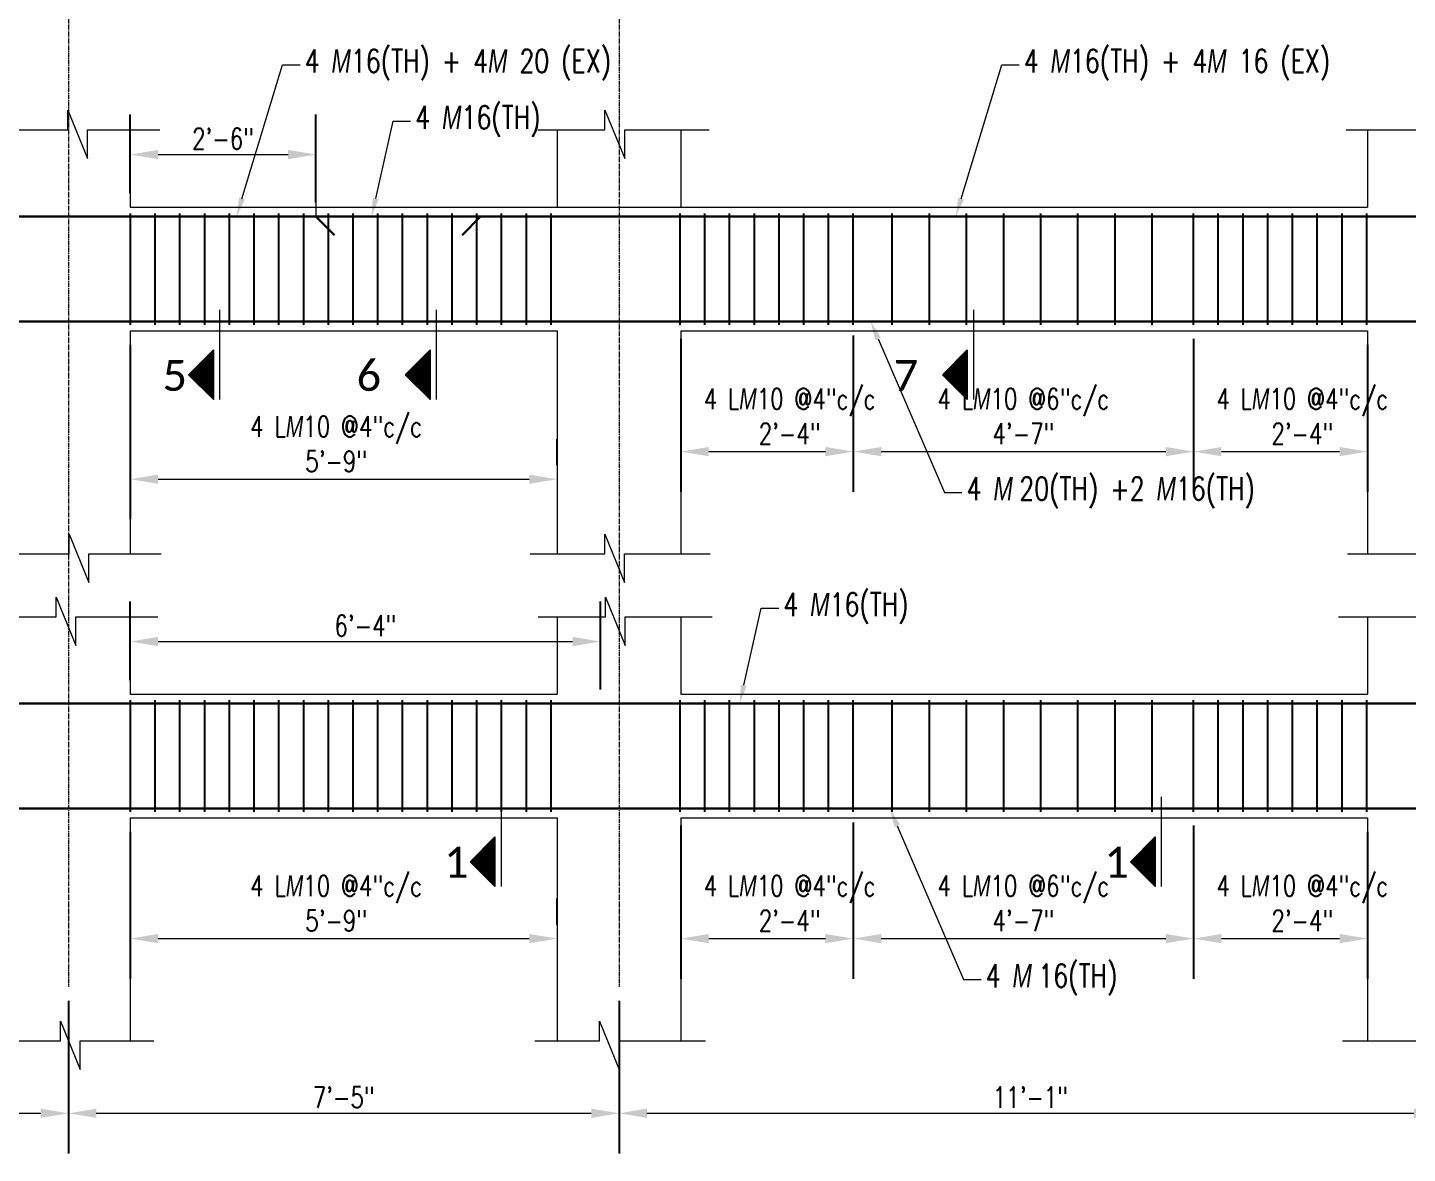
# Model space of a CAD drawing. Header units: inches. Extents: x 0 to 162649, y -36601 to -26324.
# Drawn here: x 155914.7 to 156137.7, y -35954.4 to -35772.5 of the extents above; entities that cross this region are included whole.
import ezdxf
from ezdxf import colors
from ezdxf.entities.mleader import LeaderData, LeaderLine
from ezdxf.math import Vec2, Vec3

# ---------------------------------------------------------------- set-up
doc = ezdxf.new("R2010")
doc.units = ezdxf.units.IN
doc.header["$MEASUREMENT"] = 0
doc.linetypes.add('CENTER2', pattern=[1.125, 0.75, -0.125, 0.125, -0.125])
for name, color, linetype, lineweight in [('Cen', 9, 'CENTER2', 5), ('Dim', 1, 'Continuous', 13), ('dimention', 1, 'Continuous', 13), ('hatch', 252, 'Continuous', 0), ('OL_AR_Text', 140, 'Continuous', 5), ('Rein', 3, 'Continuous', 30), ('Stirrups', 191, 'Continuous', 25), ('TEXT', 7, 'Continuous', 9)]:
    doc.layers.add(name, color=color, linetype=linetype, lineweight=lineweight)
doc.styles.add('1-8 Annotative Text', font='calibri.ttf', dxfattribs={"height": 0.125})
doc.styles.add('DIM', font='simplex.shx', dxfattribs={"width": 0.75})
doc.dimstyles.get("Standard").update_dxf_attribs({"dimscale": 36, "dimtxt": 0.09375, "dimasz": 0.125, "dimexe": 0.18, "dimexo": 0.0625, "dimgap": 0.015625, "dimtad": 1, "dimdec": 0, "dimzin": 0, "dimdsep": 46, "dimlunit": 4, "dimtxsty": 'DIM', "dimcen": 0.09, "dimadec": 0, "dimazin": 0, "dimtfac": 0.75, "dimtdec": 0, "dimtmove": 0, "dimatfit": 3, "dimfxl": 1, "dimtolj": 1, "dimtzin": 0, "dimlwd": 9, "dimarcsym": 0})

# ---------------------------------------------------------------- blocks, each defined once
blk = doc.blocks.new('*D126')
at = {"layer": 'Defpoints', "color": 0, "transparency": 16777216}
for p in [(155961.31, -35793), (155931.31, -35801.5), (155961.31, -35803)]:
    blk.add_point(p, dxfattribs=at)
at = {"layer": 'dimention', "color": 0, "lineweight": -2, "transparency": 16777216}
for p, q in [((155931.31, -35799.25), (155931.31, -35786.52)), ((155961.31, -35800.75), (155961.31, -35786.52))]:
    blk.add_line(p, q, dxfattribs=at)
at = {"layer": 'dimention', "color": 0, "lineweight": 9, "transparency": 16777216}
blk.add_line((155935.81, -35793), (155956.81, -35793), dxfattribs=at)
at = {"layer": 'dimention', "color": 0, "transparency": 16777216}
for points in [[(155935.81, -35792.25), (155935.81, -35793.75), (155931.31, -35793)], [(155956.81, -35792.25), (155956.81, -35793.75), (155961.31, -35793)]]:
    blk.add_solid(points, dxfattribs=at)
at = {"layer": 'dimention', "color": 0, "transparency": 16777216, "insert": (155946.31, -35790.43), "char_height": 3.375, "attachment_point": 5, "style": 'DIM'}
blk.add_mtext('\\A1;2\'-6"', dxfattribs=at)
blk = doc.blocks.new('*D210')
at = {"layer": 'Defpoints', "color": 0, "transparency": 16777216}
for p in [(155723.5, -35927.5), (155921.31, -35927.5), (155921.31, -35947.92)]:
    blk.add_point(p, dxfattribs=at)
at = {"layer": 'Dim', "color": 0, "lineweight": -2, "transparency": 16777216}
for p, q in [((155723.5, -35929.75), (155723.5, -35954.4)), ((155921.31, -35929.75), (155921.31, -35954.4))]:
    blk.add_line(p, q, dxfattribs=at)
at = {"layer": 'Dim', "color": 0, "lineweight": 9, "transparency": 16777216}
blk.add_line((155728, -35947.92), (155916.81, -35947.92), dxfattribs=at)
at = {"layer": 'Dim', "color": 0, "transparency": 16777216}
for points in [[(155728, -35947.17), (155728, -35948.67), (155723.5, -35947.92)], [(155916.81, -35947.17), (155916.81, -35948.67), (155921.31, -35947.92)]]:
    blk.add_solid(points, dxfattribs=at)
at = {"layer": 'Dim', "color": 0, "transparency": 16777216, "insert": (155822.41, -35945.35), "char_height": 3.375, "attachment_point": 5, "style": 'DIM'}
blk.add_mtext('\\A1;16\'-6"', dxfattribs=at)
blk = doc.blocks.new('*D211')
at = {"layer": 'Defpoints', "color": 0, "transparency": 16777216}
for p in [(155921.31, -35927.5), (156010.31, -35927.5), (156010.31, -35947.92)]:
    blk.add_point(p, dxfattribs=at)
at = {"layer": 'Dim', "color": 0, "lineweight": -2, "transparency": 16777216}
for p, q in [((155921.31, -35929.75), (155921.31, -35954.4)), ((156010.31, -35929.75), (156010.31, -35954.4))]:
    blk.add_line(p, q, dxfattribs=at)
at = {"layer": 'Dim', "color": 0, "lineweight": 9, "transparency": 16777216}
blk.add_line((155925.81, -35947.92), (156005.81, -35947.92), dxfattribs=at)
at = {"layer": 'Dim', "color": 0, "transparency": 16777216}
for points in [[(155925.81, -35947.17), (155925.81, -35948.67), (155921.31, -35947.92)], [(156005.81, -35947.17), (156005.81, -35948.67), (156010.31, -35947.92)]]:
    blk.add_solid(points, dxfattribs=at)
at = {"layer": 'Dim', "color": 0, "transparency": 16777216, "insert": (155965.81, -35945.35), "char_height": 3.375, "attachment_point": 5, "style": 'DIM'}
blk.add_mtext('\\A1;7\'-5"', dxfattribs=at)
blk = doc.blocks.new('*D223')
at = {"layer": 'Defpoints', "color": 0, "transparency": 16777216}
for p in [(156007.31, -35871.69), (155931.31, -35880.19), (156007.31, -35881.69)]:
    blk.add_point(p, dxfattribs=at)
at = {"layer": 'dimention', "color": 0, "lineweight": -2, "transparency": 16777216}
for p, q in [((155931.31, -35877.94), (155931.31, -35865.21)), ((156007.31, -35879.44), (156007.31, -35865.21))]:
    blk.add_line(p, q, dxfattribs=at)
at = {"layer": 'dimention', "color": 0, "lineweight": 9, "transparency": 16777216}
blk.add_line((155935.81, -35871.69), (156002.81, -35871.69), dxfattribs=at)
at = {"layer": 'dimention', "color": 0, "transparency": 16777216}
for points in [[(155935.81, -35870.94), (155935.81, -35872.44), (155931.31, -35871.69)], [(156002.81, -35870.94), (156002.81, -35872.44), (156007.31, -35871.69)]]:
    blk.add_solid(points, dxfattribs=at)
at = {"layer": 'dimention', "color": 0, "transparency": 16777216, "insert": (155969.31, -35869.12), "char_height": 3.375, "attachment_point": 5, "style": 'DIM'}
blk.add_mtext('\\A1;6\'-4"', dxfattribs=at)
blk = doc.blocks.new('*D359')
at = {"layer": 'Defpoints', "color": 0, "transparency": 16777216}
for p in [(156103.17, -35820.5), (156131.28, -35821.5), (156131.28, -35841)]:
    blk.add_point(p, dxfattribs=at)
at = {"layer": 'dimention', "color": 0, "lineweight": -2, "transparency": 16777216}
for p, q in [((156103.17, -35822.75), (156103.17, -35847.48)), ((156131.28, -35823.75), (156131.28, -35847.48))]:
    blk.add_line(p, q, dxfattribs=at)
at = {"layer": 'dimention', "color": 0, "lineweight": 9, "transparency": 16777216}
blk.add_line((156107.67, -35841), (156126.78, -35841), dxfattribs=at)
at = {"layer": 'dimention', "color": 0, "transparency": 16777216}
for points in [[(156107.67, -35840.25), (156107.67, -35841.75), (156103.17, -35841)], [(156126.78, -35840.25), (156126.78, -35841.75), (156131.28, -35841)]]:
    blk.add_solid(points, dxfattribs=at)
at = {"layer": 'dimention', "color": 0, "transparency": 16777216, "insert": (156120.74, -35835.29), "char_height": 3.375, "attachment_point": 5, "style": 'DIM'}
blk.add_mtext('\\A1;4 L{\\A0;\\Fgothici|c0;\\W0.75;M}10 @4"c/c\\P2\'-4"', dxfattribs=at)
blk = doc.blocks.new('*D360')
at = {"layer": 'Defpoints', "color": 0, "transparency": 16777216}
for p in [(156048.18, -35820), (156103.17, -35820.5), (156103.17, -35841)]:
    blk.add_point(p, dxfattribs=at)
at = {"layer": 'dimention', "color": 0, "lineweight": -2, "transparency": 16777216}
for p, q in [((156048.18, -35822.25), (156048.18, -35847.48)), ((156103.17, -35822.75), (156103.17, -35847.48))]:
    blk.add_line(p, q, dxfattribs=at)
at = {"layer": 'dimention', "color": 0, "lineweight": 9, "transparency": 16777216}
blk.add_line((156052.68, -35841), (156098.67, -35841), dxfattribs=at)
at = {"layer": 'dimention', "color": 0, "transparency": 16777216}
for points in [[(156052.68, -35840.25), (156052.68, -35841.75), (156048.18, -35841)], [(156098.67, -35840.25), (156098.67, -35841.75), (156103.17, -35841)]]:
    blk.add_solid(points, dxfattribs=at)
at = {"layer": 'dimention', "color": 0, "transparency": 16777216, "insert": (156075.67, -35835.29), "char_height": 3.375, "attachment_point": 5, "style": 'DIM'}
blk.add_mtext('\\A1;4 L{\\A0;\\Fgothici|c0;\\W0.75;M}10 @6"c/c\\P4\'-7"', dxfattribs=at)
blk = doc.blocks.new('*D358')
at = {"layer": 'Defpoints', "color": 0, "transparency": 16777216}
for p in [(156020.31, -35820.5), (156048.18, -35820.5), (156048.18, -35841)]:
    blk.add_point(p, dxfattribs=at)
at = {"layer": 'dimention', "color": 0, "lineweight": -2, "transparency": 16777216}
for p, q in [((156020.31, -35822.75), (156020.31, -35847.48)), ((156048.18, -35822.75), (156048.18, -35847.48))]:
    blk.add_line(p, q, dxfattribs=at)
at = {"layer": 'dimention', "color": 0, "lineweight": 9, "transparency": 16777216}
blk.add_line((156024.81, -35841), (156043.68, -35841), dxfattribs=at)
at = {"layer": 'dimention', "color": 0, "transparency": 16777216}
for points in [[(156024.81, -35840.25), (156024.81, -35841.75), (156020.31, -35841)], [(156043.68, -35840.25), (156043.68, -35841.75), (156048.18, -35841)]]:
    blk.add_solid(points, dxfattribs=at)
at = {"layer": 'dimention', "color": 0, "transparency": 16777216, "insert": (156037.88, -35835.29), "char_height": 3.375, "attachment_point": 5, "style": 'DIM'}
blk.add_mtext('\\A1;4 L{\\A0;\\Fgothici|c0;\\W0.75;M}10 @4"c/c\\P2\'-4"', dxfattribs=at)
blk = doc.blocks.new('*D362')
at = {"layer": 'Defpoints', "color": 0, "transparency": 16777216}
for p in [(156103.17, -35899.19), (156131.28, -35900.19), (156131.28, -35919.69)]:
    blk.add_point(p, dxfattribs=at)
at = {"layer": 'dimention', "color": 0, "lineweight": -2, "transparency": 16777216}
for p, q in [((156103.17, -35901.44), (156103.17, -35926.17)), ((156131.28, -35902.44), (156131.28, -35926.17))]:
    blk.add_line(p, q, dxfattribs=at)
at = {"layer": 'dimention', "color": 0, "lineweight": 9, "transparency": 16777216}
blk.add_line((156107.67, -35919.69), (156126.78, -35919.69), dxfattribs=at)
at = {"layer": 'dimention', "color": 0, "transparency": 16777216}
for points in [[(156107.67, -35918.94), (156107.67, -35920.44), (156103.17, -35919.69)], [(156126.78, -35918.94), (156126.78, -35920.44), (156131.28, -35919.69)]]:
    blk.add_solid(points, dxfattribs=at)
at = {"layer": 'dimention', "color": 0, "transparency": 16777216, "insert": (156120.74, -35913.98), "char_height": 3.375, "attachment_point": 5, "style": 'DIM'}
blk.add_mtext('\\A1;4 L{\\A0;\\Fgothici|c0;\\W0.75;M}10 @4"c/c\\P2\'-4"', dxfattribs=at)
blk = doc.blocks.new('*D363')
at = {"layer": 'Defpoints', "color": 0, "transparency": 16777216}
for p in [(156048.18, -35898.69), (156103.17, -35899.19), (156103.17, -35919.69)]:
    blk.add_point(p, dxfattribs=at)
at = {"layer": 'dimention', "color": 0, "lineweight": -2, "transparency": 16777216}
for p, q in [((156048.18, -35900.94), (156048.18, -35926.17)), ((156103.17, -35901.44), (156103.17, -35926.17))]:
    blk.add_line(p, q, dxfattribs=at)
at = {"layer": 'dimention', "color": 0, "lineweight": 9, "transparency": 16777216}
blk.add_line((156052.68, -35919.69), (156098.67, -35919.69), dxfattribs=at)
at = {"layer": 'dimention', "color": 0, "transparency": 16777216}
for points in [[(156052.68, -35918.94), (156052.68, -35920.44), (156048.18, -35919.69)], [(156098.67, -35918.94), (156098.67, -35920.44), (156103.17, -35919.69)]]:
    blk.add_solid(points, dxfattribs=at)
at = {"layer": 'dimention', "color": 0, "transparency": 16777216, "insert": (156075.67, -35913.98), "char_height": 3.375, "attachment_point": 5, "style": 'DIM'}
blk.add_mtext('\\A1;4 L{\\A0;\\Fgothici|c0;\\W0.75;M}10 @6"c/c\\P4\'-7"', dxfattribs=at)
blk = doc.blocks.new('*D361')
at = {"layer": 'Defpoints', "color": 0, "transparency": 16777216}
for p in [(156020.31, -35899.19), (156048.18, -35899.19), (156048.18, -35919.69)]:
    blk.add_point(p, dxfattribs=at)
at = {"layer": 'dimention', "color": 0, "lineweight": -2, "transparency": 16777216}
for p, q in [((156020.31, -35901.44), (156020.31, -35926.17)), ((156048.18, -35901.44), (156048.18, -35926.17))]:
    blk.add_line(p, q, dxfattribs=at)
at = {"layer": 'dimention', "color": 0, "lineweight": 9, "transparency": 16777216}
blk.add_line((156024.81, -35919.69), (156043.68, -35919.69), dxfattribs=at)
at = {"layer": 'dimention', "color": 0, "transparency": 16777216}
for points in [[(156024.81, -35918.94), (156024.81, -35920.44), (156020.31, -35919.69)], [(156043.68, -35918.94), (156043.68, -35920.44), (156048.18, -35919.69)]]:
    blk.add_solid(points, dxfattribs=at)
at = {"layer": 'dimention', "color": 0, "transparency": 16777216, "insert": (156037.88, -35913.98), "char_height": 3.375, "attachment_point": 5, "style": 'DIM'}
blk.add_mtext('\\A1;4 L{\\A0;\\Fgothici|c0;\\W0.75;M}10 @4"c/c\\P2\'-4"', dxfattribs=at)
blk = doc.blocks.new('*D370')
at = {"layer": 'Defpoints', "color": 0, "transparency": 16777216}
for p in [(155931.31, -35821.5), (156000.31, -35845.46), (156000.31, -35845.46)]:
    blk.add_point(p, dxfattribs=at)
at = {"layer": 'dimention', "color": 0, "lineweight": -2, "transparency": 16777216}
for p, q in [((155931.31, -35823.75), (155931.31, -35851.94)), ((156000.31, -35843.21), (156000.31, -35838.98))]:
    blk.add_line(p, q, dxfattribs=at)
at = {"layer": 'dimention', "color": 0, "lineweight": 9, "transparency": 16777216}
blk.add_line((155935.81, -35845.46), (155995.81, -35845.46), dxfattribs=at)
at = {"layer": 'dimention', "color": 0, "transparency": 16777216}
for points in [[(155935.81, -35844.71), (155935.81, -35846.21), (155931.31, -35845.46)], [(155995.81, -35844.71), (155995.81, -35846.21), (156000.31, -35845.46)]]:
    blk.add_solid(points, dxfattribs=at)
at = {"layer": 'dimention', "color": 0, "transparency": 16777216, "insert": (155964.59, -35839.75), "char_height": 3.375, "attachment_point": 5, "style": 'DIM'}
blk.add_mtext('\\A1;4 L{\\A0;\\Fgothici|c0;\\W0.75;M}10 @4"c/c\\P5\'-9"', dxfattribs=at)
blk = doc.blocks.new('*D371')
at = {"layer": 'Defpoints', "color": 0, "transparency": 16777216}
for p in [(155931.31, -35900.19), (156000.31, -35919.69), (156000.31, -35919.69)]:
    blk.add_point(p, dxfattribs=at)
at = {"layer": 'dimention', "color": 0, "lineweight": -2, "transparency": 16777216}
for p, q in [((155931.31, -35902.44), (155931.31, -35926.17)), ((156000.31, -35917.44), (156000.31, -35913.21))]:
    blk.add_line(p, q, dxfattribs=at)
at = {"layer": 'dimention', "color": 0, "lineweight": 9, "transparency": 16777216}
blk.add_line((155935.81, -35919.69), (155995.81, -35919.69), dxfattribs=at)
at = {"layer": 'dimention', "color": 0, "transparency": 16777216}
for points in [[(155935.81, -35918.94), (155935.81, -35920.44), (155931.31, -35919.69)], [(155995.81, -35918.94), (155995.81, -35920.44), (156000.31, -35919.69)]]:
    blk.add_solid(points, dxfattribs=at)
at = {"layer": 'dimention', "color": 0, "transparency": 16777216, "insert": (155964.59, -35913.98), "char_height": 3.375, "attachment_point": 5, "style": 'DIM'}
blk.add_mtext('\\A1;4 L{\\A0;\\Fgothici|c0;\\W0.75;M}10 @4"c/c\\P5\'-9"', dxfattribs=at)
blk = doc.blocks.new('*D559')
at = {"layer": 'Defpoints', "color": 0, "transparency": 16777216}
for p in [(156010.31, -35927.5), (156143.28, -35927.5), (156143.28, -35947.92)]:
    blk.add_point(p, dxfattribs=at)
at = {"layer": 'Dim', "color": 0, "lineweight": -2, "transparency": 16777216}
for p, q in [((156010.31, -35929.75), (156010.31, -35954.4)), ((156143.28, -35929.75), (156143.28, -35954.4))]:
    blk.add_line(p, q, dxfattribs=at)
at = {"layer": 'Dim', "color": 0, "lineweight": 9, "transparency": 16777216}
blk.add_line((156014.81, -35947.92), (156138.78, -35947.92), dxfattribs=at)
at = {"layer": 'Dim', "color": 0, "transparency": 16777216}
for points in [[(156014.81, -35947.17), (156014.81, -35948.67), (156010.31, -35947.92)], [(156138.78, -35947.17), (156138.78, -35948.67), (156143.28, -35947.92)]]:
    blk.add_solid(points, dxfattribs=at)
at = {"layer": 'Dim', "color": 0, "transparency": 16777216, "insert": (156076.8, -35945.35), "char_height": 3.375, "attachment_point": 5, "style": 'DIM'}
blk.add_mtext('\\A1;11\'-1"', dxfattribs=at)

msp = doc.modelspace()

# ---------------------------------------------------------------- hatches: boundary and pattern name
at = {"layer": 'Dim'}
h = msp.add_hatch(dxfattribs=at)
h.set_pattern_fill('ANSI31', color=256)
h.set_pattern_definition([(45, (-1014.93792, 74), (-0.08838834765, 0.08838834765), [])])
h.paths.add_polyline_path([(155944.75, -35828.57), (155944.75, -35824.57), (155940.75, -35828.57), (155944.75, -35832.57)])
h = msp.add_hatch(dxfattribs=at)
h.set_pattern_fill('ANSI31', color=256)
h.set_pattern_definition([(45, (-979.91999, 74), (-0.08838834765, 0.08838834765), [])])
h.paths.add_polyline_path([(155979.77, -35828.57), (155979.77, -35824.57), (155975.77, -35828.57), (155979.77, -35832.57)])
h = msp.add_hatch(dxfattribs=at)
h.set_pattern_fill('ANSI31', color=256)
h.set_pattern_definition([(45, (-893.10547, 74), (-0.08838834765, 0.08838834765), [])])
h.paths.add_polyline_path([(156066.59, -35828.57), (156066.59, -35824.57), (156062.59, -35828.57), (156066.59, -35832.57)])
h = msp.add_hatch(dxfattribs=at)
h.set_pattern_fill('ANSI31', color=256)
h.set_pattern_definition([(45, (-969.45216, -4.69035), (-0.08838834765, 0.08838834765), [])])
h.paths.add_polyline_path([(155990.24, -35907.26), (155990.24, -35903.26), (155986.24, -35907.26), (155990.24, -35911.26)])
h = msp.add_hatch(dxfattribs=at)
h.set_pattern_fill('ANSI31', color=256)
h.set_pattern_definition([(45, (-862.73215, -4.69035), (-0.08838834765, 0.08838834765), [])])
h.paths.add_polyline_path([(156096.96, -35907.26), (156096.96, -35903.26), (156092.96, -35907.26), (156096.96, -35911.26)])

# ---------------------------------------------------------------- linework, layer by layer
at = {"layer": 'Cen'}
for p, q in [((155921.31, -35102.69), (155921.31, -35927.5)), ((156010.31, -35102.69), (156010.31, -35927.5))]:
    msp.add_line(p, q, dxfattribs=at)
at = {"layer": 'Dim'}
for p, q in [((155945.75, -35818.07), (155945.75, -35832.57)), ((155980.77, -35818.07), (155980.77, -35832.57)), ((156067.59, -35818.07), (156067.59, -35832.57)), ((155940.75, -35828.57), (155944.75, -35824.57)), ((155944.75, -35824.57), (155944.75, -35832.57)), ((155975.77, -35828.57), (155979.77, -35824.57)), ((155979.77, -35824.57), (155979.77, -35832.57)), ((156062.59, -35828.57), (156066.59, -35824.57)), ((156066.59, -35824.57), (156066.59, -35832.57)), ((155940.75, -35828.57), (155944.75, -35832.57)), ((155944.75, -35832.57), (155944.75, -35828.57)), ((155975.77, -35828.57), (155979.77, -35832.57)), ((155979.77, -35832.57), (155979.77, -35828.57)), ((156062.59, -35828.57), (156066.59, -35832.57)), ((156066.59, -35832.57), (156066.59, -35828.57)), ((155991.24, -35896.76), (155991.24, -35911.26)), ((156097.96, -35896.76), (156097.96, -35911.26)), ((155986.24, -35907.26), (155990.24, -35903.26)), ((155990.24, -35903.26), (155990.24, -35911.26)), ((156092.96, -35907.26), (156096.96, -35903.26)), ((156096.96, -35903.26), (156096.96, -35911.26)), ((155986.24, -35907.26), (155990.24, -35911.26)), ((155990.24, -35911.26), (155990.24, -35907.26)), ((156092.96, -35907.26), (156096.96, -35911.26)), ((156096.96, -35911.26), (156096.96, -35907.26))]:
    msp.add_line(p, q, dxfattribs=at)
at = {"layer": 'hatch'}
for p, q in [((155921.2, -35789), (155921.2, -35785.83)), ((155921.2, -35785.83), (155924.39, -35793.63)), ((156008.04, -35789), (156008.04, -35785.83)), ((156008.04, -35785.83), (156011.23, -35793.63)), ((155907.96, -35789), (155921.2, -35789)), ((155924.39, -35793.63), (155924.39, -35789)), ((155924.39, -35789), (155936.11, -35789)), ((155931.31, -35789), (155931.31, -35801.5)), ((155961.31, -35789), (155961.31, -35803)), ((155997.18, -35789), (156008.04, -35789)), ((156000.31, -35789), (156000.31, -35801.5)), ((156011.23, -35793.63), (156011.23, -35789)), ((156011.23, -35789), (156024.87, -35789)), ((156020.31, -35789), (156020.31, -35801.5)), ((156127.84, -35789), (156141.17, -35789)), ((156131.28, -35789), (156131.28, -35801.5)), ((155931.31, -35801.5), (156131.28, -35801.5)), ((155931.31, -35821.5), (155931.31, -35857.5)), ((155931.31, -35821.5), (156000.31, -35821.5)), ((156000.31, -35821.5), (156000.31, -35857.5)), ((156020.31, -35821.5), (156020.31, -35857.5)), ((156020.31, -35821.5), (156131.28, -35821.5)), ((156131.28, -35821.5), (156131.28, -35857.5)), ((155921.44, -35857.5), (155921.44, -35854.33)), ((155921.44, -35854.33), (155924.63, -35862.13)), ((156008.01, -35857.5), (156008.01, -35854.33)), ((156008.01, -35854.33), (156011.2, -35862.13)), ((155907.67, -35857.5), (155921.44, -35857.5)), ((155924.63, -35862.13), (155924.63, -35857.5)), ((155924.63, -35857.5), (155936.32, -35857.5)), ((155995.94, -35857.5), (156008.01, -35857.5)), ((156011.2, -35862.13), (156011.2, -35857.5)), ((156011.2, -35857.5), (156025.05, -35857.5)), ((156128.04, -35857.5), (156142.57, -35857.5)), ((155919.33, -35867.69), (155919.33, -35864.52)), ((155919.33, -35864.52), (155922.52, -35872.32)), ((156008.12, -35867.69), (156008.12, -35864.52)), ((156008.12, -35864.52), (156011.31, -35872.32)), ((155908.32, -35867.69), (155919.33, -35867.69)), ((155922.52, -35872.32), (155922.52, -35867.69)), ((155922.52, -35867.69), (155935.76, -35867.69)), ((155931.31, -35867.69), (155931.31, -35880.19)), ((155997.22, -35867.69), (156008.12, -35867.69)), ((156000.31, -35867.69), (156000.31, -35880.19)), ((156011.31, -35872.32), (156011.31, -35867.69)), ((156011.31, -35867.69), (156025.39, -35867.69)), ((156020.31, -35867.69), (156020.31, -35880.19)), ((156126.6, -35867.69), (156142.68, -35867.69)), ((156131.28, -35867.69), (156131.28, -35880.19)), ((155931.31, -35880.19), (156000.31, -35880.19)), ((156020.31, -35880.19), (156131.28, -35880.19)), ((155931.31, -35900.19), (155931.31, -35936.19)), ((155931.31, -35900.19), (156000.31, -35900.19)), ((156000.31, -35900.19), (156000.31, -35936.19)), ((156020.31, -35900.19), (156020.31, -35936.19)), ((156020.31, -35900.19), (156131.28, -35900.19)), ((156131.28, -35900.19), (156131.28, -35936.19)), ((155920.05, -35936.19), (155920.05, -35933.02)), ((155920.05, -35933.02), (155923.24, -35940.82)), ((156007.13, -35936.19), (156007.13, -35933.02)), ((156007.13, -35933.02), (156010.31, -35940.82)), ((155907.33, -35936.19), (155920.05, -35936.19)), ((155923.24, -35940.82), (155923.24, -35936.19)), ((155923.24, -35936.19), (155935.13, -35936.19)), ((155996.72, -35936.19), (156007.13, -35936.19)), ((156010.31, -35940.82), (156010.31, -35936.19)), ((156010.31, -35936.19), (156024.26, -35936.19)), ((156127.25, -35936.19), (156141.59, -35936.19))]:
    msp.add_line(p, q, dxfattribs=at)
at = {"layer": 'Rein'}
for p, q in [((155964.31, -35806), (155961.31, -35803)), ((155984.94, -35806), (155987.94, -35803))]:
    msp.add_line(p, q, dxfattribs=at)
for points in [[(156222.19, -35820), (156222.19, -35804, 0.414214), (156221.19, -35803), (155508.06, -35803, 0.414214), (155507.06, -35804), (155507.06, -35820.5)], [(155527.47, -35820), (156220.69, -35820, 0.414214), (156221.69, -35819), (156221.69, -35804.5)], [(155553.06, -35870.93), (155553.06, -35897.69, 0.414214), (155554.06, -35898.69), (156220.69, -35898.69, 0.414214), (156221.69, -35897.69), (156221.69, -35883.19)], [(156222.19, -35898.69), (156222.19, -35882.69, 0.414214), (156221.19, -35881.69), (155553.06, -35881.69, 0.414214), (155552.06, -35882.69), (155552.06, -35915.25)]]:
    msp.add_lwpolyline(points, format="xyb", dxfattribs=at)
at = {"layer": 'Stirrups'}
for p, q in [((155931.34, -35820.5), (155931.34, -35802.5)), ((155935.34, -35820.5), (155935.34, -35802.5)), ((155939.34, -35820.5), (155939.34, -35802.5)), ((155943.34, -35820.5), (155943.34, -35802.5)), ((155947.34, -35820.5), (155947.34, -35802.5)), ((155951.34, -35820.5), (155951.34, -35802.5)), ((155955.34, -35820.5), (155955.34, -35802.5)), ((155959.34, -35820.5), (155959.34, -35802.5)), ((155963.34, -35820.5), (155963.34, -35802.5)), ((155967.34, -35820.5), (155967.34, -35802.5)), ((155971.34, -35820.5), (155971.34, -35802.5)), ((155975.34, -35820.5), (155975.34, -35802.5)), ((155979.34, -35820.5), (155979.34, -35802.5)), ((155983.34, -35820.5), (155983.34, -35802.5)), ((155987.34, -35820.5), (155987.34, -35802.5)), ((155991.34, -35820.5), (155991.34, -35802.5)), ((155995.34, -35820.5), (155995.34, -35802.5)), ((155999.34, -35820.5), (155999.34, -35802.5)), ((156020.18, -35820.5), (156020.18, -35802.5)), ((156024.18, -35820.5), (156024.18, -35802.5)), ((156028.18, -35820.5), (156028.18, -35802.5)), ((156032.18, -35820.5), (156032.18, -35802.5)), ((156036.18, -35820.5), (156036.18, -35802.5)), ((156040.18, -35820.5), (156040.18, -35802.5)), ((156044.18, -35820.5), (156044.18, -35802.5)), ((156048.18, -35820.5), (156048.18, -35802.5)), ((156054.48, -35820.5), (156054.48, -35802.5)), ((156060.48, -35820.5), (156060.48, -35802.5)), ((156066.48, -35820.5), (156066.48, -35802.5)), ((156072.48, -35820.5), (156072.48, -35802.5)), ((156078.48, -35820.5), (156078.48, -35802.5)), ((156084.48, -35820.5), (156084.48, -35802.5)), ((156090.48, -35820.5), (156090.48, -35802.5)), ((156096.48, -35820.5), (156096.48, -35802.5)), ((156103.17, -35820.5), (156103.17, -35802.5)), ((156107.17, -35820.5), (156107.17, -35802.5)), ((156111.17, -35820.5), (156111.17, -35802.5)), ((156115.17, -35820.5), (156115.17, -35802.5)), ((156119.17, -35820.5), (156119.17, -35802.5)), ((156123.17, -35820.5), (156123.17, -35802.5)), ((156127.17, -35820.5), (156127.17, -35802.5)), ((156131.17, -35820.5), (156131.17, -35802.5)), ((155931.34, -35899.19), (155931.34, -35881.19)), ((155935.34, -35899.19), (155935.34, -35881.19)), ((155939.34, -35899.19), (155939.34, -35881.19)), ((155943.34, -35899.19), (155943.34, -35881.19)), ((155947.34, -35899.19), (155947.34, -35881.19)), ((155951.34, -35899.19), (155951.34, -35881.19)), ((155955.34, -35899.19), (155955.34, -35881.19)), ((155959.34, -35899.19), (155959.34, -35881.19)), ((155963.34, -35899.19), (155963.34, -35881.19)), ((155967.34, -35899.19), (155967.34, -35881.19)), ((155971.34, -35899.19), (155971.34, -35881.19)), ((155975.34, -35899.19), (155975.34, -35881.19)), ((155979.34, -35899.19), (155979.34, -35881.19)), ((155983.34, -35899.19), (155983.34, -35881.19)), ((155987.34, -35899.19), (155987.34, -35881.19)), ((155991.34, -35899.19), (155991.34, -35881.19)), ((155995.34, -35899.19), (155995.34, -35881.19)), ((155999.34, -35899.19), (155999.34, -35881.19)), ((156020.18, -35899.19), (156020.18, -35881.19)), ((156024.18, -35899.19), (156024.18, -35881.19)), ((156028.18, -35899.19), (156028.18, -35881.19)), ((156032.18, -35899.19), (156032.18, -35881.19)), ((156036.18, -35899.19), (156036.18, -35881.19)), ((156040.18, -35899.19), (156040.18, -35881.19)), ((156044.18, -35899.19), (156044.18, -35881.19)), ((156048.18, -35899.19), (156048.18, -35881.19)), ((156054.48, -35899.19), (156054.48, -35881.19)), ((156060.48, -35899.19), (156060.48, -35881.19)), ((156066.48, -35899.19), (156066.48, -35881.19)), ((156072.48, -35899.19), (156072.48, -35881.19)), ((156078.48, -35899.19), (156078.48, -35881.19)), ((156084.48, -35899.19), (156084.48, -35881.19)), ((156090.48, -35899.19), (156090.48, -35881.19)), ((156096.48, -35899.19), (156096.48, -35881.19)), ((156103.17, -35899.19), (156103.17, -35881.19)), ((156107.17, -35899.19), (156107.17, -35881.19)), ((156111.17, -35899.19), (156111.17, -35881.19)), ((156115.17, -35899.19), (156115.17, -35881.19)), ((156119.17, -35899.19), (156119.17, -35881.19)), ((156123.17, -35899.19), (156123.17, -35881.19)), ((156127.17, -35899.19), (156127.17, -35881.19)), ((156131.17, -35899.19), (156131.17, -35881.19))]:
    msp.add_line(p, q, dxfattribs=at)

# ---------------------------------------------------------------- texts
at = {"layer": 'OL_AR_Text', "char_height": 5, "width": 3.8192065e-317, "attachment_point": 1, "style": '1-8 Annotative Text'}
for s, insert in [('5', (155936.54, -35826.18)), ('6', (155967.9, -35826.18)), ('7', (156054.72, -35826.18)), ('1', (155982.03, -35904.87)), ('1', (156088.75, -35904.87))]:
    msp.add_mtext(s, dxfattribs=dict(at, insert=insert))

# ---------------------------------------------------------------- dimensions: what is measured, and where the dimension line sits
at = {"layer": 'Dim'}
for base, p1, p2, picture, middle in [((155921.31, -35947.92), (155723.5, -35927.5), (155921.31, -35927.5), '*D210', (155822.41, -35945.35)), ((156010.31, -35947.92), (155921.31, -35927.5), (156010.31, -35927.5), '*D211', (155965.81, -35945.35)), ((156143.28, -35947.92), (156010.31, -35927.5), (156143.28, -35927.5), '*D559', (156076.8, -35945.35))]:
    dim = msp.add_linear_dim(base=base, p1=p1, p2=p2, dimstyle='Standard', override={"dimtmove": 1}, dxfattribs=at)
    dim.commit()
    dim.dimension.update_dxf_attribs({"geometry": picture, "text_midpoint": middle})
at = {"layer": 'dimention'}
for base, p1, p2, picture, middle in [((155961.31, -35793), (155931.31, -35801.5), (155961.31, -35803), '*D126', (155946.31, -35790.43)), ((156007.31, -35871.69), (155931.31, -35880.19), (156007.31, -35881.69), '*D223', (155969.31, -35869.12))]:
    dim = msp.add_linear_dim(base=base, p1=p1, p2=p2, dimstyle='Standard', dxfattribs=at)
    dim.commit()
    dim.dimension.update_dxf_attribs({"geometry": picture, "text_midpoint": middle})
for base, p1, p2, picture, middle in [((156103.17, -35841), (156048.18, -35820), (156103.17, -35820.5), '*D360', (156075.67, -35835.29)), ((156103.17, -35919.69), (156048.18, -35898.69), (156103.17, -35899.19), '*D363', (156075.67, -35913.98))]:
    dim = msp.add_linear_dim(base=base, p1=p1, p2=p2, text='4 L{\\A0;\\Fgothici|c0;\\W0.75;M}10 @6"c/c\\P<>', dimstyle='Standard', dxfattribs=at)
    dim.commit()
    dim.dimension.update_dxf_attribs({"geometry": picture, "text_midpoint": middle})
for base, p1, p2, picture, middle in [((156000.31, -35845.46), (155931.31, -35821.5), (156000.31, -35845.46), '*D370', (155964.59, -35845.46)), ((156048.18, -35841), (156020.31, -35820.5), (156048.18, -35820.5), '*D358', (156037.88, -35841)), ((156131.28, -35841), (156103.17, -35820.5), (156131.28, -35821.5), '*D359', (156120.74, -35841)), ((156000.31, -35919.69), (155931.31, -35900.19), (156000.31, -35919.69), '*D371', (155964.59, -35919.69)), ((156048.18, -35919.69), (156020.31, -35899.19), (156048.18, -35899.19), '*D361', (156037.88, -35919.69)), ((156131.28, -35919.69), (156103.17, -35899.19), (156131.28, -35900.19), '*D362', (156120.74, -35919.69))]:
    dim = msp.add_linear_dim(base=base, p1=p1, p2=p2, text='4 L{\\A0;\\Fgothici|c0;\\W0.75;M}10 @4"c/c\\P<>', dimstyle='Standard', dxfattribs=at)
    dim.commit()
    dim.dimension.update_dxf_attribs({"geometry": picture, "text_midpoint": middle, "dimtype": 160})

# ---------------------------------------------------------------- leaders
at = {"layer": 'TEXT'}
ml = msp.add_multileader_mtext('Standard', dxfattribs=at)
ml.set_content('4 {\\Fgothici|c0;M }20(TH) +2 {\\Fgothici|c0;M}20(TH)  ', color=256, style='DIM')
ml.set_leader_properties(color=1, linetype='ByLayer', lineweight=9)
ml.build(insert=Vec2(0, 0))
ml.multileader.update_dxf_attribs({"text_right_attachment_type": 2, "dogleg_length": 0.25, "arrow_head_size": 3, "scale": 32})
ctx = ml.context
ctx.base_point, ctx.scale, ctx.char_height, ctx.arrow_head_size, ctx.landing_gap_size, ctx.plane_origin = Vec3(156011.68, -35751.63), 32, 3.75, 3, 0.75, Vec3(156032.01, -35770.93)
ctx.right_attachment = 2
notes = []
notes.append((ctx, [(0, (1, 1, 0), (156008.88, -35751.63), (1, 0), 2.81, [(0, [(155996.95, -35724)], 0, [])])]))
ctx.mtext.insert, ctx.mtext.flow_direction = Vec3(156012.43, -35749.13), 5
ml = msp.add_multileader_mtext('Standard', dxfattribs=at)
ml.set_content('4 {\\Fgothici|c0;M}16(TH) + 4{\\Fgothici|c0;M} 20 (EX)', color=256, style='DIM')
ml.set_leader_properties(color=1, linetype='ByLayer', lineweight=9)
ml.build(insert=Vec2(0, 0))
ml.multileader.update_dxf_attribs({"text_right_attachment_type": 2, "dogleg_length": 0.25, "arrow_head_size": 3, "scale": 32})
ctx = ml.context
ctx.base_point, ctx.scale, ctx.char_height, ctx.arrow_head_size, ctx.landing_gap_size, ctx.plane_origin = Vec3(155958.75, -35778.5), 32, 3.75, 3, 0.75, Vec3(155979.07, -35797.8)
ctx.right_attachment = 2
notes.append((ctx, [(0, (1, 1, 0), (155955.94, -35778.5), (1, 0), 2.81, [(0, [(155948.5, -35803)], 0, [])])]))
ctx.mtext.insert, ctx.mtext.flow_direction = Vec3(155959.5, -35776), 5
ml = msp.add_multileader_mtext('Standard', dxfattribs=at)
ml.set_content('4 {\\Fgothici|c0;M}16(TH) + 4{\\Fgothici|c0;M} 16 (EX)', color=256, style='DIM')
ml.set_leader_properties(color=1, linetype='ByLayer', lineweight=9)
ml.build(insert=Vec2(0, 0))
ml.multileader.update_dxf_attribs({"text_right_attachment_type": 2, "dogleg_length": 0.25, "arrow_head_size": 3, "scale": 32})
ctx = ml.context
ctx.base_point, ctx.scale, ctx.char_height, ctx.arrow_head_size, ctx.landing_gap_size, ctx.plane_origin = Vec3(156074.98, -35778.5), 32, 3.75, 3, 0.75, Vec3(156095.31, -35797.8)
ctx.right_attachment = 2
notes.append((ctx, [(0, (1, 1, 0), (156072.18, -35778.5), (1, 0), 2.81, [(0, [(156064.73, -35803)], 0, [])])]))
ctx.mtext.insert, ctx.mtext.flow_direction = Vec3(156075.73, -35776), 5
ml = msp.add_multileader_mtext('Standard', dxfattribs=at)
ml.set_content('4 {\\Fgothici|c0;M}16(TH) ', color=256, style='DIM')
ml.set_leader_properties(color=1, linetype='ByLayer', lineweight=9)
ml.build(insert=Vec2(0, 0))
ml.multileader.update_dxf_attribs({"text_right_attachment_type": 2, "dogleg_length": 0.25, "arrow_head_size": 3, "scale": 32})
ctx = ml.context
ctx.base_point, ctx.scale, ctx.char_height, ctx.arrow_head_size, ctx.landing_gap_size, ctx.plane_origin = Vec3(155976.63, -35787.62), 32, 3.75, 3, 0.75, Vec3(155996.96, -35806.93)
ctx.right_attachment = 2
notes.append((ctx, [(0, (1, 1, 0), (155973.82, -35787.62), (1, 0), 2.81, [(0, [(155970.32, -35803)], 0, [])])]))
ctx.mtext.insert, ctx.mtext.flow_direction = Vec3(155977.38, -35785.12), 5
ml = msp.add_multileader_mtext('Standard', dxfattribs=at)
ml.set_content('4 {\\Fgothici|c0;M }20(TH) +2 {\\Fgothici|c0;M}16(TH)  ', color=256, style='DIM')
ml.set_leader_properties(color=1, linetype='ByLayer', lineweight=9)
ml.build(insert=Vec2(0, 0))
ml.multileader.update_dxf_attribs({"text_right_attachment_type": 2, "dogleg_length": 0.25, "arrow_head_size": 3, "scale": 32})
ctx = ml.context
ctx.base_point, ctx.scale, ctx.char_height, ctx.arrow_head_size, ctx.landing_gap_size, ctx.plane_origin = Vec3(156065.74, -35847.62), 32, 3.75, 3, 0.75, Vec3(156086.07, -35866.93)
ctx.right_attachment = 2
notes.append((ctx, [(0, (1, 1, 0), (156062.93, -35847.62), (1, 0), 2.81, [(0, [(156051, -35820)], 0, [])])]))
ctx.mtext.insert, ctx.mtext.flow_direction = Vec3(156066.49, -35845.12), 5
ml = msp.add_multileader_mtext('Standard', dxfattribs=at)
ml.set_content('4 {\\Fgothici|c0;M}16(TH) ', color=256, style='DIM')
ml.set_leader_properties(color=1, linetype='ByLayer', lineweight=9)
ml.build(insert=Vec2(0, 0))
ml.multileader.update_dxf_attribs({"text_right_attachment_type": 2, "dogleg_length": 0.25, "arrow_head_size": 3, "scale": 32})
ctx = ml.context
ctx.base_point, ctx.scale, ctx.char_height, ctx.arrow_head_size, ctx.landing_gap_size, ctx.plane_origin = Vec3(156036.12, -35866.32), 32, 3.75, 3, 0.75, Vec3(156056.45, -35885.62)
ctx.right_attachment = 2
notes.append((ctx, [(0, (1, 1, 0), (156033.31, -35866.32), (1, 0), 2.81, [(0, [(156029.81, -35881.69)], 0, [])])]))
ctx.mtext.insert, ctx.mtext.flow_direction = Vec3(156036.87, -35863.82), 5
ml = msp.add_multileader_mtext('Standard', dxfattribs=at)
ml.set_content('4 {\\Fgothici|c0;M }16(TH)  ', color=256, style='DIM')
ml.set_leader_properties(color=1, linetype='ByLayer', lineweight=9)
ml.build(insert=Vec2(0, 0))
ml.multileader.update_dxf_attribs({"text_right_attachment_type": 2, "dogleg_length": 0.25, "arrow_head_size": 3, "scale": 32})
ctx = ml.context
ctx.base_point, ctx.scale, ctx.char_height, ctx.arrow_head_size, ctx.landing_gap_size, ctx.plane_origin = Vec3(156068.82, -35926.32), 32, 3.75, 3, 0.75, Vec3(156089.14, -35945.62)
ctx.right_attachment = 2
notes.append((ctx, [(0, (1, 1, 0), (156066.01, -35926.32), (1, 0), 2.81, [(0, [(156054.08, -35898.69)], 0, [])])]))
ctx.mtext.insert, ctx.mtext.flow_direction = Vec3(156069.57, -35923.82), 5
for ctx, leaders in notes:
    for number, flags, end, landing, length, lines in leaders:
        leader = LeaderData()
        leader.index, (leader.has_last_leader_line, leader.has_dogleg_vector, leader.attachment_direction) = number, flags
        leader.last_leader_point, leader.dogleg_vector, leader.dogleg_length = Vec3(end), Vec3(landing), length
        for number, points, colour, breaks in lines:
            line = LeaderLine()
            line.index, line.vertices, line.color, line.breaks = number, Vec3.list(points), colors.encode_raw_color(colour), breaks
            leader.lines.append(line)
        ctx.leaders.append(leader)

doc.saveas('drawing.dxf')
